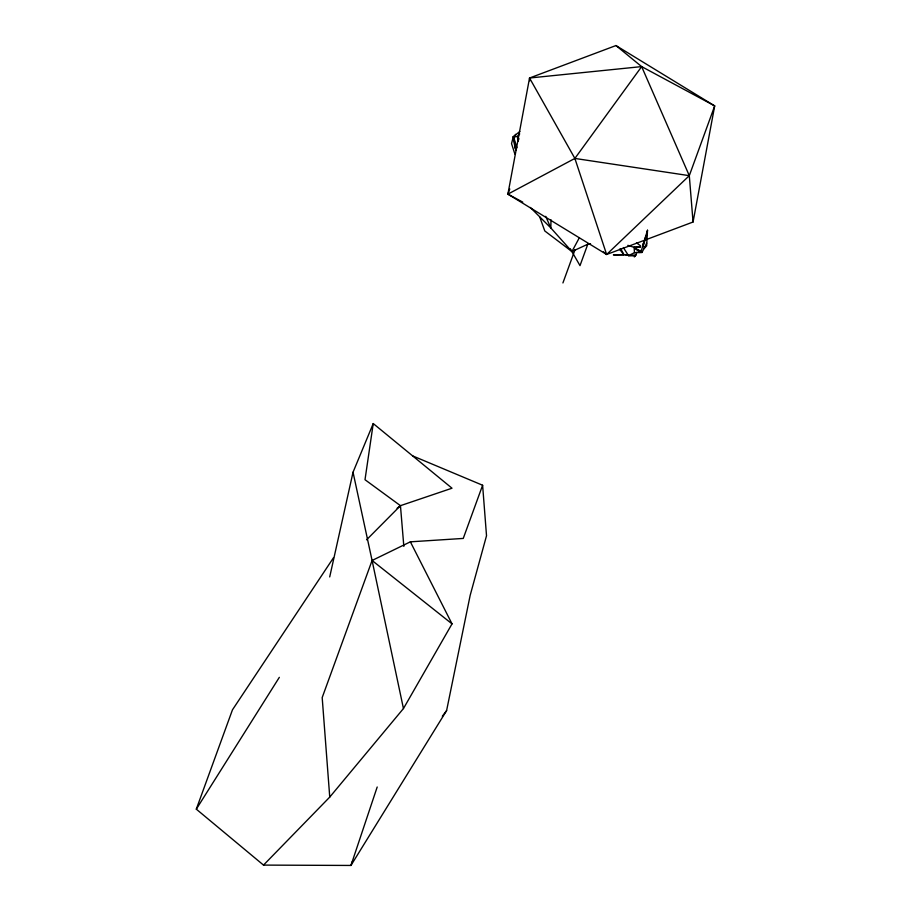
<?xml version="1.0" encoding="UTF-8"?>
<svg xmlns="http://www.w3.org/2000/svg" width="911" height="911" viewBox="0 0 911 911"><rect width="100%" height="100%" fill="white"/><g stroke="black" fill="none" stroke-linecap="round" stroke-linejoin="round"><path stroke-width="1.37" d="M551.007 219.802L550.825 227.932L571.926 251.538L587.789 244.228L590.533 243.806M646.628 243.191L644.054 248.657L646.662 245.856L647.516 230.244L641.378 250.559L638.144 250.4L634.102 247.348L627.838 245.344M397.105 508.281L400.453 505.673L452.015 488.216L373.237 423.558L365.004 479.721L400.453 505.673L403.835 546.395M522.755 202.128L507.894 194.134L529.542 78.016L615.961 45.55L714.691 105.904L693.055 222.011L606.635 254.476L507.894 194.134L509.784 188.964M647.516 230.244L646.263 236.404L642.767 244.706L643.952 244.387M333.506 557.726L232.464 709.828L196.309 809.162L263.518 865.097L350.951 865.45L446.595 710.614L470.167 595.373L486.52 535.748L482.614 485.244L412.626 455.887M644.225 243.135L645.592 236.871M329.702 576.936L353.035 472.228L373.237 423.558M634.318 256.936L636.049 254.898L636.687 252.256M519.862 131.503L513.337 136.593L511.538 143.608L514.897 154.118M516.207 150.349L514.954 147.81L514.146 138.871L515.512 134.35M350.951 865.45L377.2 787.002M518.963 138.654L518.029 141.239L517.346 136.445L519.725 133.894M353.035 472.228L372.087 560.481L322.187 697.575L329.748 797.091L263.518 865.097M482.614 485.244L463.255 538.424L410.371 541.829L372.087 560.481L403.448 708.553L329.748 797.091M351.43 864.129L352.398 861.476M562.918 282.945L575.057 249.603M587.789 244.228L580 265.636L570.343 248.828M693.055 222.011L689.297 175.664L714.691 105.904L641.651 66.605L615.961 45.55M579.419 237.589L571.926 251.538L544.789 230.961L539.654 216.772M403.448 708.553L452.027 623.864L410.371 541.829M196.309 809.162L279.335 677.34M507.894 194.134L574.875 158.434L641.651 66.605L689.297 175.664L606.635 254.476L603.424 251.846M442.313 716.251L446.595 710.614M366.575 539.802L400.453 505.673M642.893 246.209L644.658 247.245L641.982 252.484L634.511 252.689L628.488 255.604L623.352 247.553M529.769 80.828L529.542 78.016L641.651 66.605M639.921 252.575L634.102 247.348L640.524 246.835L634.102 247.348L634.511 252.689M636.049 254.898L628.488 255.604L635.149 255.991M514.954 147.81L513.337 136.593L517.346 136.445M620.79 248.817L623.841 254.579L613.376 254.864L628.078 254.932M625.219 254.636L627.964 254.761M529.542 78.016L574.875 158.434L689.297 175.664M638.144 250.4L641.982 252.484L634.102 247.348M636.493 242.816L640.615 245.879M372.087 560.481L452.027 623.864M530.339 207.469L550.825 227.932L545.723 216.328M619.48 249.124L623.841 254.579M574.875 158.434L606.635 254.476M513.337 136.593L514.191 139.258M514.146 138.871L516.97 147.787"/></g></svg>
